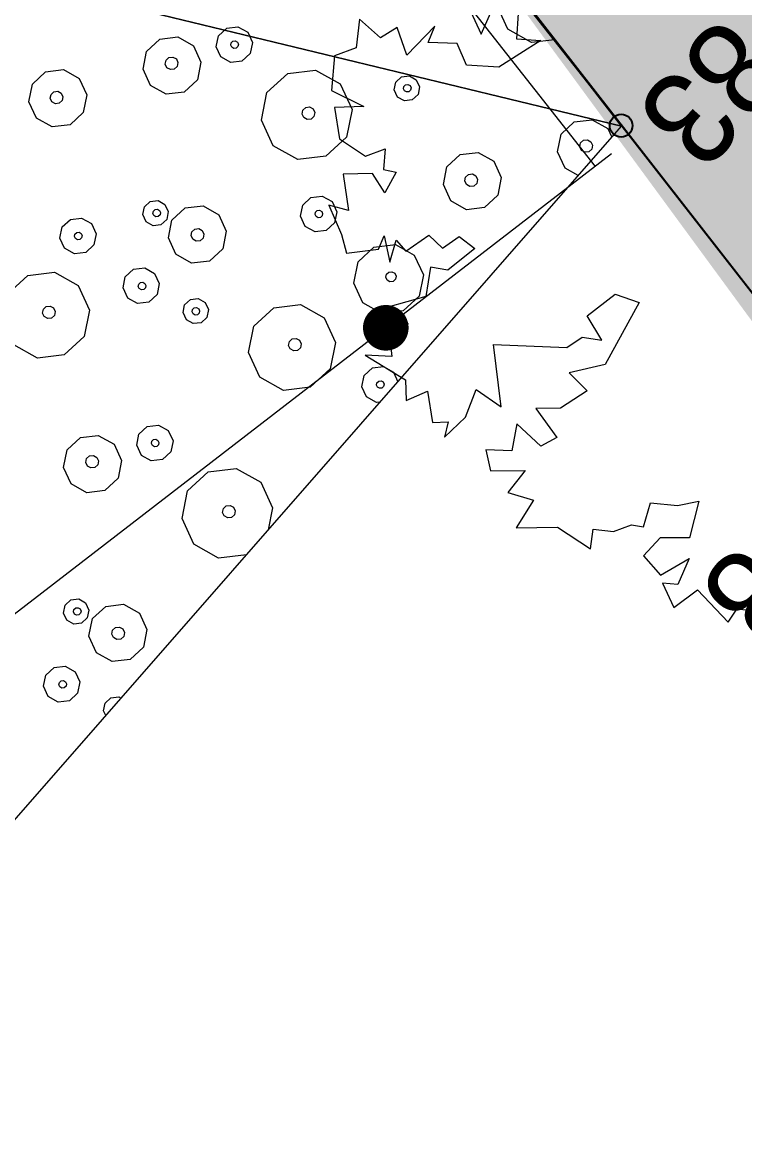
# Model space of a CAD drawing. Header units: metres. Extents: x -2858 to 512, y -1995 to 1252.
# Drawn here: x -443.868 to -440.698, y -177.552 to -172.68 of the extents above; entities that cross this region are included whole.
import ezdxf
from ezdxf.enums import TextEntityAlignment as Align
from ezdxf.lldxf.tags import DXFTag

# ---------------------------------------------------------------- set-up
doc = ezdxf.new("R2010")
doc.units = ezdxf.units.M
doc.header["$PDMODE"] = 33
doc.header["$PDSIZE"] = 0.1
for name, color, linetype in [('Calque commun', 7, 'Continuous'), ('Calque11', 7, 'Continuous'), ('Calque14', 7, 'Continuous'), ('Calque15', 7, 'Continuous'), ('Calque17', 7, 'Continuous'), ('Calque7', 7, 'Continuous'), ('Calque8', 7, 'Continuous')]:
    doc.layers.add(name, color=color, linetype=linetype)
doc.styles.add('Arial12', font='arial.ttf', dxfattribs={"width": 0.9, "height": 0.41584})
tags = doc.linetypes.add('DASHDOT2', pattern=[0.5, 0.25, -0.125, 0, -0.125]).pattern_tags.tags
tags[10:11] = [DXFTag(74, 4), DXFTag(75, 0), DXFTag(340, '0'), DXFTag(46, 1.0), DXFTag(50, 0.0), DXFTag(44, 0.0), DXFTag(45, 0.0)]
tags[8:9] = [DXFTag(74, 4), DXFTag(75, 0), DXFTag(340, '0'), DXFTag(46, 1.0), DXFTag(50, 0.0), DXFTag(44, 0.0), DXFTag(45, 0.0)]
tags[6:7] = [DXFTag(74, 4), DXFTag(75, 0), DXFTag(340, '0'), DXFTag(46, 1.0), DXFTag(50, 0.0), DXFTag(44, 0.0), DXFTag(45, 0.0)]
tags[4:5] = [DXFTag(74, 4), DXFTag(75, 0), DXFTag(340, '0'), DXFTag(46, 1.0), DXFTag(50, 0.0), DXFTag(44, 0.0), DXFTag(45, 0.0)]
tags = doc.linetypes.add('DOT2', pattern=[0.125, 0, -0.125]).pattern_tags.tags
tags[6:7] = [DXFTag(74, 4), DXFTag(75, 0), DXFTag(340, '0'), DXFTag(46, 1.0), DXFTag(50, 0.0), DXFTag(44, 0.0), DXFTag(45, 0.0)]
tags[4:5] = [DXFTag(74, 4), DXFTag(75, 0), DXFTag(340, '0'), DXFTag(46, 1.0), DXFTag(50, 0.0), DXFTag(44, 0.0), DXFTag(45, 0.0)]

# ---------------------------------------------------------------- blocks, each defined once
blk = doc.blocks.new('PointTopo_SPE')
at = {"layer": 'Calque commun', "color": 1, "linetype": 'ByBlock', "lineweight": -2}
blk.add_point((0, 0), dxfattribs=at)
blk = doc.blocks.new('GeoRond')
at = {"linetype": 'Continuous', "ltscale": 2.5, "const_width": 0.499, "flags": 128}
blk.add_lwpolyline([(-0.2505, 0, 1), (0.2505, 0, 1)], format="xyb", close=True, dxfattribs=at)
blk = doc.blocks.new('geometrebondepartleger')
at = {"layer": 'Calque commun', "color": 10, "linetype": 'DASHDOT2', "lineweight": 18, "flags": 128}
blk.add_lwpolyline([(45.2867, 98.0868), (42.9361, 93.8756), (22.4919, 69.3549), (46.896, 54.8213), (60.0219, 76.4824), (130.1549, 64.2531), (145.3143, 148.376), (109.3485, 154.881), (91.263, 130.1164), (87.3779, 124.8321), (86.3313, 123.2789), (83.8109, 118.8118), (74.9183, 102.5858), (72.6157, 98.3586), (63.0649, 85.9136), (45.1583, 97.9611)], close=True, dxfattribs=at)
at = {"layer": 'Calque11', "color": 7, "linetype": 'Continuous', "lineweight": 9}
blk.add_polyline3d([(125.0277, 35.9078, 79), (133.3383, 81.851, 79), (145.3136, 148.3761, 79)], dxfattribs=at)
at = {"layer": 'Calque17', "color": 1, "linetype": 'Continuous', "lineweight": 9}
for points in [[(125.174, 36.6886, 79), (126.5286, 44.1348, 79), (125.0378, 35.9435, 79), (126.4161, 43.4883, 79), (128.681, 56.0642, 79), (129.9759, 63.1341, 79), (132.1933, 75.6042, 79), (133.3383, 81.851, 79), (135.2222, 92.3412, 79), (136.4776, 99.3268, 79), (138.1727, 108.7115, 79), (140.4846, 121.4626, 79), (141.0933, 124.9318, 79)], [(125.3707, 36.6528, 79), (126.7254, 44.0992, 79), (125.2346, 35.9078, 79), (126.6129, 43.4526, 79), (128.8778, 56.0285, 79), (130.1727, 63.0986, 79), (132.3901, 75.5687, 79), (133.5351, 81.8153, 79), (135.4191, 92.3058, 79), (136.6745, 99.2914, 79), (138.3695, 108.676, 79), (140.6815, 121.4274, 79), (141.2903, 124.8972, 79)]]:
    blk.add_polyline3d(points, dxfattribs=at)
at = {"layer": 'Calque7', "color": 1, "linetype": 'Continuous', "lineweight": 9}
blk.add_polyline3d([(141.2008, 124.9129, 79), (146.0805, 124.0046, 79), (151.5015, 122.9015, 79), (157.3363, 121.7891, 79), (165.9825, 119.9858, 79), (155.3815, 121.9588, 79), (170.0435, 119.0562, 79)], dxfattribs=at)
at = {"layer": 'Calque14', "color": 0, "linetype": 'ByBlock', "lineweight": -2}
blk.add_blockref('PointTopo_SPE', (141.0811, 124.8622, 206.8346), dxfattribs=at)
at = {"layer": 'Calque8', "color": 0, "linetype": 'ByBlock', "lineweight": -2, "xscale": 0.1999999959996294, "yscale": 0.1999999959996294, "zscale": 0.1999999959996294, "rotation": 349.4561286796826}
blk.add_blockref('GeoRond', (142.4297, 124.6842, 79), dxfattribs=at)
at = {"layer": 'Calque15', "color": 1, "linetype": 'ByBlock', "lineweight": -2, "style": 'Arial12', "width": 0.9}
for s, p in [('127.68', (140.781, 126.8765, 206.6761)), ('127.83', (139.4031, 125.2744, 206.8346))]:
    blk.add_text(s, height=0.41584, dxfattribs=at).set_placement(p, align=Align.TOP_LEFT)
blk = doc.blocks.new('pattern')
at = {"layer": 'Calque commun', "color": 54, "linetype": 'Continuous', "lineweight": 9}
for p, q in [((72.3212, 113.5151), (72.3396, 113.5576)), ((72.4575, 113.5589), (72.4697, 113.5482)), ((73.1179, 113.5172), (73.2026, 113.5671)), ((73.3433, 113.5687), (73.3474, 113.5683)), ((73.3474, 113.5683), (73.4401, 113.4865)), ((74.185, 113.5672), (74.1827, 113.5779)), ((74.211, 113.5443), (74.185, 113.5672)), ((74.2752, 113.5586), (74.2454, 113.541)), ((74.2841, 113.579), (74.2752, 113.5586)), ((70.8982, 113.5038), (70.9147, 113.5419)), ((70.9981, 113.5023), (71.013, 113.5111)), ((71.013, 113.5111), (71.0302, 113.5095)), ((71.0302, 113.5095), (71.0432, 113.498)), ((71.1386, 113.5444), (71.1531, 113.4795)), ((72.3319, 113.4668), (72.3212, 113.5151)), ((72.3834, 113.5099), (72.3875, 113.5195)), ((72.3856, 113.4998), (72.3834, 113.5099)), ((72.3875, 113.5195), (72.3964, 113.5247)), ((72.3964, 113.5247), (72.4068, 113.5238)), ((72.4068, 113.5238), (72.4146, 113.5169)), ((72.4146, 113.5169), (72.4168, 113.5068)), ((72.4697, 113.5482), (72.4805, 113.4999)), ((73.0688, 113.4037), (73.1179, 113.5172)), ((74.2454, 113.541), (74.211, 113.5443)), ((70.9154, 113.4266), (70.8982, 113.5038)), ((70.9912, 113.4865), (70.9981, 113.5023)), ((70.995, 113.4696), (70.9912, 113.4865)), ((71.008, 113.4581), (70.995, 113.4696)), ((71.0401, 113.4653), (71.0252, 113.4565)), ((71.047, 113.4811), (71.0401, 113.4653)), ((71.0432, 113.498), (71.047, 113.4811)), ((71.1531, 113.4795), (71.1216, 113.407)), ((72.369, 113.4341), (72.3319, 113.4668)), ((72.3934, 113.4929), (72.3856, 113.4998)), ((72.4037, 113.492), (72.3934, 113.4929)), ((72.4127, 113.4972), (72.4037, 113.492)), ((72.4168, 113.5068), (72.4127, 113.4972)), ((72.4805, 113.4999), (72.4608, 113.4545)), ((73.4401, 113.4865), (73.467, 113.3658)), ((73.8511, 113.3891), (73.8826, 113.4617)), ((73.8826, 113.4617), (73.9507, 113.5019)), ((73.9507, 113.5019), (74.0294, 113.4944)), ((74.0294, 113.4944), (74.0887, 113.4421)), ((70.9747, 113.3742), (70.9154, 113.4266)), ((71.0252, 113.4565), (71.008, 113.4581)), ((72.4182, 113.4294), (72.369, 113.4341)), ((72.4608, 113.4545), (72.4182, 113.4294)), ((73.2369, 113.4039), (73.2518, 113.4127)), ((73.2518, 113.4127), (73.269, 113.411)), ((73.269, 113.411), (73.282, 113.3996)), ((74.0887, 113.4421), (74.1059, 113.3649)), ((74.2503, 113.3961), (74.2929, 113.4212)), ((74.2929, 113.4212), (74.3421, 113.4165)), ((74.3421, 113.4165), (74.3791, 113.3838)), ((71.0535, 113.3667), (70.9747, 113.3742)), ((71.1216, 113.407), (71.0535, 113.3667)), ((71.9159, 113.3284), (71.9977, 113.3767)), ((71.9977, 113.3767), (72.0922, 113.3677)), ((72.0922, 113.3677), (72.1633, 113.3049)), ((73.0956, 113.2831), (73.0688, 113.4037)), ((73.23, 113.388), (73.2369, 113.4039)), ((73.2337, 113.3711), (73.23, 113.388)), ((73.2467, 113.3597), (73.2337, 113.3711)), ((73.2788, 113.3668), (73.2639, 113.358)), ((73.2857, 113.3827), (73.2788, 113.3668)), ((73.282, 113.3996), (73.2857, 113.3827)), ((73.467, 113.3658), (73.4178, 113.2524)), ((73.8683, 113.3119), (73.8511, 113.3891)), ((73.9513, 113.3815), (73.9582, 113.3973)), ((73.9551, 113.3646), (73.9513, 113.3815)), ((73.9681, 113.3531), (73.9551, 113.3646)), ((73.9582, 113.3973), (73.9731, 113.4061)), ((73.9731, 113.4061), (73.9903, 113.4045)), ((73.9903, 113.4045), (74.0033, 113.393)), ((74.0071, 113.3761), (74.0002, 113.3603)), ((74.0033, 113.393), (74.0071, 113.3761)), ((74.1059, 113.3649), (74.0745, 113.2923)), ((74.2306, 113.3507), (74.2503, 113.3961)), ((74.2956, 113.358), (74.3046, 113.3633)), ((74.3046, 113.3633), (74.3149, 113.3623)), ((74.3149, 113.3623), (74.3227, 113.3555)), ((74.3791, 113.3838), (74.3899, 113.3355)), ((71.3703, 113.2988), (71.4384, 113.339)), ((71.4384, 113.339), (71.5172, 113.3315)), ((71.5172, 113.3315), (71.5765, 113.2792)), ((71.8781, 113.2413), (71.9159, 113.3284)), ((73.2639, 113.358), (73.2467, 113.3597)), ((73.9853, 113.3515), (73.9681, 113.3531)), ((74.0002, 113.3603), (73.9853, 113.3515)), ((74.2414, 113.3025), (74.2306, 113.3507)), ((74.2915, 113.3485), (74.2956, 113.358)), ((74.2938, 113.3384), (74.2915, 113.3485)), ((74.3016, 113.3315), (74.2938, 113.3384)), ((74.3119, 113.3305), (74.3016, 113.3315)), ((74.3208, 113.3358), (74.3119, 113.3305)), ((74.325, 113.3453), (74.3208, 113.3358)), ((74.3227, 113.3555), (74.325, 113.3453)), ((74.3899, 113.3355), (74.3702, 113.2902)), ((71.3388, 113.2262), (71.3703, 113.2988)), ((71.5765, 113.2792), (71.5937, 113.202)), ((72.1633, 113.3049), (72.184, 113.2122)), ((72.3935, 113.2385), (72.4956, 113.2988)), ((72.4956, 113.2988), (72.6138, 113.2876)), ((72.6138, 113.2876), (72.7027, 113.209)), ((73.1883, 113.2013), (73.0956, 113.2831)), ((73.9276, 113.2596), (73.8683, 113.3119)), ((74.0745, 113.2923), (74.0063, 113.2521)), ((74.2784, 113.2697), (74.2414, 113.3025)), ((74.3277, 113.265), (74.2784, 113.2697)), ((74.3702, 113.2902), (74.3277, 113.265)), ((71.356, 113.149), (71.3388, 113.2262)), ((71.4392, 113.2104), (71.4461, 113.2263)), ((71.4461, 113.2263), (71.461, 113.2351)), ((71.461, 113.2351), (71.4782, 113.2334)), ((71.4782, 113.2334), (71.4912, 113.222)), ((71.4912, 113.222), (71.495, 113.2051)), ((71.8988, 113.1487), (71.8781, 113.2413)), ((71.9944, 113.23), (71.9999, 113.2427)), ((71.9974, 113.2165), (71.9944, 113.23)), ((72.0078, 113.2073), (71.9974, 113.2165)), ((71.9999, 113.2427), (72.0118, 113.2497)), ((72.0118, 113.2497), (72.0256, 113.2484)), ((72.0256, 113.2484), (72.036, 113.2393)), ((72.039, 113.2257), (72.0335, 113.213)), ((72.036, 113.2393), (72.039, 113.2257)), ((72.3462, 113.1296), (72.3935, 113.2385)), ((73.4178, 113.2524), (73.3113, 113.1896)), ((74.0063, 113.2521), (73.9276, 113.2596)), ((73.9889, 113.2152), (74.0187, 113.2328)), ((74.0187, 113.2328), (74.0531, 113.2296)), ((74.0531, 113.2296), (74.0791, 113.2066)), ((71.443, 113.1935), (71.4392, 113.2104)), ((71.456, 113.1821), (71.443, 113.1935)), ((71.4732, 113.1804), (71.456, 113.1821)), ((71.4881, 113.1892), (71.4732, 113.1804)), ((71.495, 113.2051), (71.4881, 113.1892)), ((71.5937, 113.202), (71.5622, 113.1294)), ((72.0215, 113.206), (72.0078, 113.2073)), ((72.0335, 113.213), (72.0215, 113.206)), ((72.184, 113.2122), (72.1462, 113.1251)), ((72.7027, 113.209), (72.7285, 113.0932)), ((73.3113, 113.1896), (73.1883, 113.2013)), ((73.9751, 113.1835), (73.9889, 113.2152)), ((73.9826, 113.1497), (73.9751, 113.1835)), ((74.0108, 113.1831), (74.0149, 113.1926)), ((74.013, 113.173), (74.0108, 113.1831)), ((74.0208, 113.1661), (74.013, 113.173)), ((74.0149, 113.1926), (74.0238, 113.1979)), ((74.0238, 113.1979), (74.0342, 113.1969)), ((74.0401, 113.1704), (74.0311, 113.1651)), ((74.0342, 113.1969), (74.042, 113.1901)), ((74.0442, 113.1799), (74.0401, 113.1704)), ((74.042, 113.1901), (74.0442, 113.1799)), ((74.0866, 113.1729), (74.0728, 113.1411)), ((74.0791, 113.2066), (74.0866, 113.1729)), ((71.4153, 113.0967), (71.356, 113.149)), ((71.5622, 113.1294), (71.4941, 113.0892)), ((71.9699, 113.0859), (71.8988, 113.1487)), ((72.1462, 113.1251), (72.0645, 113.0769)), ((72.372, 113.0138), (72.3462, 113.1296)), ((72.4915, 113.1154), (72.4984, 113.1313)), ((72.4984, 113.1313), (72.5133, 113.1401)), ((72.5133, 113.1401), (72.5305, 113.1385)), ((72.5305, 113.1385), (72.5435, 113.127)), ((72.5435, 113.127), (72.5473, 113.1101)), ((74.0086, 113.1268), (73.9826, 113.1497)), ((74.043, 113.1235), (74.0086, 113.1268)), ((74.0311, 113.1651), (74.0208, 113.1661)), ((74.0728, 113.1411), (74.043, 113.1235)), ((71.4941, 113.0892), (71.4153, 113.0967)), ((72.0645, 113.0769), (71.9699, 113.0859)), ((72.4953, 113.0985), (72.4915, 113.1154)), ((72.5083, 113.0871), (72.4953, 113.0985)), ((72.5255, 113.0854), (72.5083, 113.0871)), ((72.5404, 113.0942), (72.5255, 113.0854)), ((72.5473, 113.1101), (72.5404, 113.0942)), ((72.7285, 113.0932), (72.6813, 112.9844)), ((70.7646, 113.0693), (70.8411, 113.0018)), ((73.1903, 112.9956), (73.2329, 113.0207)), ((73.2329, 113.0207), (73.2821, 113.016)), ((70.8411, 113.0018), (70.8669, 112.886)), ((72.461, 112.9353), (72.372, 113.0138)), ((72.6813, 112.9844), (72.5791, 112.924)), ((73.1707, 112.9502), (73.1903, 112.9956)), ((73.2821, 113.016), (73.3192, 112.9833)), ((73.3192, 112.9833), (73.3299, 112.9351)), ((72.5791, 112.924), (72.461, 112.9353)), ((73.1814, 112.902), (73.1707, 112.9502)), ((73.2328, 112.9451), (73.237, 112.9546)), ((73.2351, 112.935), (73.2328, 112.9451)), ((73.2429, 112.9281), (73.2351, 112.935)), ((73.237, 112.9546), (73.2459, 112.9599)), ((73.2532, 112.9271), (73.2429, 112.9281)), ((73.2459, 112.9599), (73.2563, 112.9589)), ((73.2622, 112.9324), (73.2532, 112.9271)), ((73.2563, 112.9589), (73.264, 112.9521)), ((73.2663, 112.9419), (73.2622, 112.9324)), ((73.264, 112.9521), (73.2663, 112.9419)), ((73.3299, 112.9351), (73.3103, 112.8897)), ((73.4054, 112.8852), (73.4735, 112.9254)), ((73.4735, 112.9254), (73.5523, 112.9179)), ((70.8669, 112.886), (70.8197, 112.7771)), ((71.9638, 112.8611), (72.0064, 112.8863)), ((72.0064, 112.8863), (72.0556, 112.8816)), ((72.0556, 112.8816), (72.0927, 112.8489)), ((73.2185, 112.8692), (73.1814, 112.902)), ((73.3103, 112.8897), (73.2677, 112.8646)), ((73.3739, 112.8127), (73.4054, 112.8852)), ((73.5523, 112.9179), (73.6116, 112.8656)), ((71.9441, 112.8158), (71.9638, 112.8611)), ((72.0927, 112.8489), (72.1034, 112.8006)), ((73.2677, 112.8646), (73.2185, 112.8692)), ((73.6116, 112.8656), (73.6288, 112.7884)), ((71.313, 112.7663), (71.3429, 112.7839)), ((71.3429, 112.7839), (71.3773, 112.7806)), ((71.3773, 112.7806), (71.4033, 112.7577)), ((71.9549, 112.7675), (71.9441, 112.8158)), ((72.0063, 112.8107), (72.0105, 112.8202)), ((72.0086, 112.8005), (72.0063, 112.8107)), ((72.0164, 112.7937), (72.0086, 112.8005)), ((72.0105, 112.8202), (72.0194, 112.8255)), ((72.0267, 112.7927), (72.0164, 112.7937)), ((72.0194, 112.8255), (72.0297, 112.8245)), ((72.0356, 112.7979), (72.0267, 112.7927)), ((72.0297, 112.8245), (72.0375, 112.8176)), ((72.0398, 112.8075), (72.0356, 112.7979)), ((72.0375, 112.8176), (72.0398, 112.8075)), ((72.1034, 112.8006), (72.0837, 112.7552)), ((73.3911, 112.7354), (73.3739, 112.8127)), ((73.4669, 112.7953), (73.4738, 112.8112)), ((73.4707, 112.7784), (73.4669, 112.7953)), ((73.4836, 112.7669), (73.4707, 112.7784)), ((73.4738, 112.8112), (73.4887, 112.82)), ((73.4887, 112.82), (73.5059, 112.8183)), ((73.5059, 112.8183), (73.5189, 112.8069)), ((73.5227, 112.79), (73.5158, 112.7741)), ((73.5189, 112.8069), (73.5227, 112.79)), ((73.6288, 112.7884), (73.5973, 112.7158)), ((71.2993, 112.7346), (71.313, 112.7663)), ((71.3068, 112.7008), (71.2993, 112.7346)), ((71.3371, 112.7317), (71.3412, 112.7412)), ((71.3393, 112.7216), (71.3371, 112.7317)), ((71.3412, 112.7412), (71.3501, 112.7465)), ((71.3501, 112.7465), (71.3605, 112.7455)), ((71.3605, 112.7455), (71.3682, 112.7386)), ((71.3705, 112.7285), (71.3664, 112.719)), ((71.3682, 112.7386), (71.3705, 112.7285)), ((71.4033, 112.7577), (71.4108, 112.7239)), ((71.9919, 112.7348), (71.9549, 112.7675)), ((72.0412, 112.7301), (71.9919, 112.7348)), ((72.0837, 112.7552), (72.0412, 112.7301)), ((72.6581, 112.7276), (72.6879, 112.7452)), ((72.6879, 112.7452), (72.7224, 112.7419)), ((72.7224, 112.7419), (72.7483, 112.719)), ((73.4504, 112.6831), (73.3911, 112.7354)), ((73.5009, 112.7653), (73.4836, 112.7669)), ((73.5158, 112.7741), (73.5009, 112.7653)), ((71.3327, 112.6779), (71.3068, 112.7008)), ((71.3471, 112.7147), (71.3393, 112.7216)), ((71.3574, 112.7137), (71.3471, 112.7147)), ((71.3664, 112.719), (71.3574, 112.7137)), ((71.397, 112.6922), (71.3672, 112.6746)), ((71.4108, 112.7239), (71.397, 112.6922)), ((72.6443, 112.6958), (72.6581, 112.7276)), ((72.6519, 112.662), (72.6443, 112.6958)), ((72.6838, 112.6931), (72.6879, 112.7026)), ((72.686, 112.6829), (72.6838, 112.6931)), ((72.6938, 112.6761), (72.686, 112.6829)), ((72.6879, 112.7026), (72.6969, 112.7079)), ((72.6969, 112.7079), (72.7072, 112.7069)), ((72.7131, 112.6804), (72.7042, 112.6751)), ((72.7072, 112.7069), (72.715, 112.7)), ((72.7172, 112.6899), (72.7131, 112.6804)), ((72.715, 112.7), (72.7172, 112.6899)), ((72.7558, 112.6852), (72.7421, 112.6534)), ((72.7483, 112.719), (72.7558, 112.6852)), ((73.5292, 112.6756), (73.4504, 112.6831)), ((73.5973, 112.7158), (73.5292, 112.6756)), ((71.3672, 112.6746), (71.3327, 112.6779)), ((71.5848, 112.612), (71.6912, 112.6748)), ((71.6912, 112.6748), (71.8142, 112.6631)), ((71.8142, 112.6631), (71.9069, 112.5813)), ((72.6778, 112.6391), (72.6519, 112.662)), ((72.7123, 112.6358), (72.6778, 112.6391)), ((72.7042, 112.6751), (72.6938, 112.6761)), ((72.7421, 112.6534), (72.7123, 112.6358)), ((71.5356, 112.4986), (71.5848, 112.612)), ((72.3494, 112.5565), (72.4175, 112.5967)), ((72.4175, 112.5967), (72.4963, 112.5892)), ((72.4963, 112.5892), (72.5556, 112.5369)), ((71.9069, 112.5813), (71.9338, 112.4606)), ((72.3179, 112.4839), (72.3494, 112.5565)), ((72.5556, 112.5369), (72.5728, 112.4597)), ((71.5625, 112.3779), (71.5356, 112.4986)), ((71.6968, 112.4828), (71.7037, 112.4987)), ((71.7037, 112.4987), (71.7186, 112.5075)), ((71.7186, 112.5075), (71.7358, 112.5059)), ((71.7358, 112.5059), (71.7488, 112.4944)), ((71.7488, 112.4944), (71.7525, 112.4775)), ((72.4181, 112.4763), (72.425, 112.4921)), ((72.425, 112.4921), (72.4399, 112.5009)), ((72.4399, 112.5009), (72.4572, 112.4993)), ((72.4572, 112.4993), (72.4701, 112.4878)), ((72.4701, 112.4878), (72.4739, 112.4709)), ((72.6974, 112.4455), (72.7171, 112.4909)), ((72.7171, 112.4909), (72.7597, 112.516)), ((72.7597, 112.516), (72.8089, 112.5113)), ((72.8089, 112.5113), (72.846, 112.4786)), ((71.7006, 112.4659), (71.6968, 112.4828)), ((71.7135, 112.4545), (71.7006, 112.4659)), ((71.7308, 112.4528), (71.7135, 112.4545)), ((71.7457, 112.4616), (71.7308, 112.4528)), ((71.7525, 112.4775), (71.7457, 112.4616)), ((71.9338, 112.4606), (71.8846, 112.3472)), ((72.3351, 112.4067), (72.3179, 112.4839)), ((72.4219, 112.4594), (72.4181, 112.4763)), ((72.4349, 112.4479), (72.4219, 112.4594)), ((72.4521, 112.4463), (72.4349, 112.4479)), ((72.467, 112.4551), (72.4521, 112.4463)), ((72.4739, 112.4709), (72.467, 112.4551)), ((72.5728, 112.4597), (72.5413, 112.3871)), ((72.7082, 112.3973), (72.6974, 112.4455)), ((72.7583, 112.4433), (72.7625, 112.4529)), ((72.7606, 112.4332), (72.7583, 112.4433)), ((72.7625, 112.4529), (72.7714, 112.4581)), ((72.7714, 112.4581), (72.7817, 112.4571)), ((72.7817, 112.4571), (72.7895, 112.4503)), ((72.7918, 112.4401), (72.7877, 112.4306)), ((72.7895, 112.4503), (72.7918, 112.4401)), ((72.846, 112.4786), (72.8567, 112.4304)), ((72.3944, 112.3544), (72.3351, 112.4067)), ((72.7453, 112.3645), (72.7082, 112.3973)), ((72.7684, 112.4263), (72.7606, 112.4332)), ((72.7787, 112.4253), (72.7684, 112.4263)), ((72.7877, 112.4306), (72.7787, 112.4253)), ((72.8567, 112.4304), (72.837, 112.385)), ((73.0075, 112.3401), (73.1097, 112.4004)), ((73.1097, 112.4004), (73.2278, 112.3892)), ((73.2278, 112.3892), (73.3168, 112.3106)), ((71.6551, 112.2961), (71.5625, 112.3779)), ((71.8846, 112.3472), (71.7782, 112.2844)), ((72.4732, 112.3469), (72.3944, 112.3544)), ((72.5413, 112.3871), (72.4732, 112.3469)), ((72.7945, 112.3598), (72.7453, 112.3645)), ((72.837, 112.385), (72.7945, 112.3598)), ((72.9603, 112.2312), (73.0075, 112.3401)), ((71.7782, 112.2844), (71.6551, 112.2961)), ((72.4419, 112.2783), (72.4557, 112.3101)), ((72.4557, 112.3101), (72.4855, 112.3276)), ((72.4817, 112.2874), (72.4907, 112.2927)), ((72.4855, 112.3276), (72.52, 112.3244)), ((72.4907, 112.2927), (72.501, 112.2917)), ((72.501, 112.2917), (72.5088, 112.2849)), ((72.52, 112.3244), (72.5459, 112.3015)), ((72.5459, 112.3015), (72.5534, 112.2677)), ((73.3168, 112.3106), (73.3426, 112.1948)), ((72.4495, 112.2445), (72.4419, 112.2783)), ((72.4754, 112.2216), (72.4495, 112.2445)), ((72.4776, 112.2779), (72.4817, 112.2874)), ((72.4799, 112.2678), (72.4776, 112.2779)), ((72.4876, 112.2609), (72.4799, 112.2678)), ((72.498, 112.2599), (72.4876, 112.2609)), ((72.5069, 112.2652), (72.498, 112.2599)), ((72.511, 112.2747), (72.5069, 112.2652)), ((72.5088, 112.2849), (72.511, 112.2747)), ((72.5534, 112.2677), (72.5397, 112.2359)), ((73.1124, 112.2329), (73.1274, 112.2417)), ((73.1274, 112.2417), (73.1446, 112.24)), ((72.5099, 112.2183), (72.4754, 112.2216)), ((72.5397, 112.2359), (72.5099, 112.2183)), ((72.9861, 112.1154), (72.9603, 112.2312)), ((73.1056, 112.217), (73.1124, 112.2329)), ((73.1093, 112.2001), (73.1056, 112.217)), ((73.1223, 112.1887), (73.1093, 112.2001)), ((73.1544, 112.1958), (73.1395, 112.187)), ((73.1446, 112.24), (73.1576, 112.2286)), ((73.1613, 112.2117), (73.1544, 112.1958)), ((73.1576, 112.2286), (73.1613, 112.2117)), ((72.739, 112.139), (72.7816, 112.1642)), ((72.7816, 112.1642), (72.8308, 112.1595)), ((72.8308, 112.1595), (72.8679, 112.1268)), ((73.1395, 112.187), (73.1223, 112.1887)), ((71.6572, 112.0904), (71.6997, 112.1155)), ((71.6997, 112.1155), (71.7489, 112.1108)), ((71.7489, 112.1108), (71.786, 112.0781)), ((72.7194, 112.0937), (72.739, 112.139)), ((72.7816, 112.0886), (72.7857, 112.0981)), ((72.7857, 112.0981), (72.7946, 112.1034)), ((72.7946, 112.1034), (72.805, 112.1024)), ((72.805, 112.1024), (72.8128, 112.0955)), ((72.8128, 112.0955), (72.815, 112.0854)), ((72.8679, 112.1268), (72.8786, 112.0785)), ((73.075, 112.0369), (72.9861, 112.1154)), ((71.6375, 112.045), (71.6572, 112.0904)), ((71.6997, 112.0399), (71.7038, 112.0494)), ((71.7038, 112.0494), (71.7127, 112.0547)), ((71.7127, 112.0547), (71.7231, 112.0537)), ((71.7231, 112.0537), (71.7309, 112.0469)), ((71.7309, 112.0469), (71.7331, 112.0367)), ((71.786, 112.0781), (71.7968, 112.0299)), ((72.7301, 112.0454), (72.7194, 112.0937)), ((72.7838, 112.0784), (72.7816, 112.0886)), ((72.7916, 112.0715), (72.7838, 112.0784)), ((72.8019, 112.0706), (72.7916, 112.0715)), ((72.8109, 112.0758), (72.8019, 112.0706)), ((72.815, 112.0854), (72.8109, 112.0758)), ((72.8786, 112.0785), (72.859, 112.0331)), ((71.6482, 111.9968), (71.6375, 112.045)), ((71.7019, 112.0298), (71.6997, 112.0399)), ((71.7097, 112.0229), (71.7019, 112.0298)), ((71.7201, 112.0219), (71.7097, 112.0229)), ((71.729, 112.0272), (71.7201, 112.0219)), ((71.7331, 112.0367), (71.729, 112.0272)), ((71.7968, 112.0299), (71.7771, 111.9845)), ((71.8722, 111.98), (71.9403, 112.0203)), ((71.9403, 112.0203), (72.0191, 112.0127)), ((72.0191, 112.0127), (72.0784, 111.9604)), ((72.7672, 112.0127), (72.7301, 112.0454)), ((72.8164, 112.008), (72.7672, 112.0127)), ((72.859, 112.0331), (72.8164, 112.008)), ((73.1932, 112.0256), (73.075, 112.0369)), ((71.6853, 111.9641), (71.6482, 111.9968)), ((71.7345, 111.9594), (71.6853, 111.9641)), ((71.7771, 111.9845), (71.7345, 111.9594)), ((71.8407, 111.9075), (71.8722, 111.98)), ((72.0784, 111.9604), (72.0956, 111.8832)), ((71.8579, 111.8302), (71.8407, 111.9075)), ((71.9337, 111.8901), (71.9406, 111.906)), ((71.9406, 111.906), (71.9555, 111.9148)), ((71.9555, 111.9148), (71.9727, 111.9131)), ((71.9727, 111.9131), (71.9857, 111.9017)), ((71.9857, 111.9017), (71.9895, 111.8848)), ((71.9375, 111.8732), (71.9337, 111.8901)), ((71.9505, 111.8617), (71.9375, 111.8732)), ((71.9677, 111.8601), (71.9505, 111.8617)), ((71.9826, 111.8689), (71.9677, 111.8601)), ((71.9895, 111.8848), (71.9826, 111.8689)), ((72.0956, 111.8832), (72.0641, 111.8106)), ((71.9172, 111.7779), (71.8579, 111.8302)), ((72.0641, 111.8106), (71.996, 111.7704)), ((71.996, 111.7704), (71.9172, 111.7779)), ((72.3128, 111.7025), (72.3809, 111.7427)), ((72.3809, 111.7427), (72.4597, 111.7352)), ((72.4597, 111.7352), (72.519, 111.6828)), ((72.2813, 111.6299), (72.3128, 111.7025)), ((72.519, 111.6828), (72.5362, 111.6056)), ((72.2985, 111.5527), (72.2813, 111.6299)), ((72.3817, 111.614), (72.3886, 111.6299)), ((72.3855, 111.5971), (72.3817, 111.614)), ((72.3886, 111.6299), (72.4035, 111.6387)), ((72.4035, 111.6387), (72.4207, 111.6371)), ((72.4207, 111.6371), (72.4337, 111.6256)), ((72.4375, 111.6087), (72.4306, 111.5928)), ((72.4337, 111.6256), (72.4375, 111.6087)), ((72.3985, 111.5857), (72.3855, 111.5971)), ((72.4157, 111.5841), (72.3985, 111.5857)), ((72.4306, 111.5928), (72.4157, 111.5841)), ((72.5362, 111.6056), (72.5047, 111.533)), ((72.3578, 111.5003), (72.2985, 111.5527)), ((72.5047, 111.533), (72.4366, 111.4928)), ((72.4366, 111.4928), (72.3578, 111.5003))]:
    blk.add_line(p, q, dxfattribs=at)
at = {"layer": 'Calque commun', "color": 7, "linetype": 'Continuous', "lineweight": 9}
mesh = blk.add_polyface(dxfattribs=at)
corners = [(70.8497, 113.5412), (53.8349, 19.1692), (74.7282, 106.3237), (76.0435, 113.5984), (74.769, 106.1763), (58.8077, 18.2701), (114.1703, 105.207), (114.1703, 98.5387)]
mesh.append_faces([[corners[k] for k in face] for face in [(3, 4, 6)]], dxfattribs={"vtx0": -1, "vtx1": -1, "color": 7})
mesh.append_faces([[corners[k] for k in face] for face in [(3, 2, 4)]], dxfattribs={"vtx0": -1, "vtx2": -1, "color": 7})
mesh.append_faces([[corners[k] for k in face] for face in [(5, 2, 1)]], dxfattribs={"vtx1": -1, "color": 7})
mesh.append_faces([[corners[k] for k in face] for face in [(0, 1, 2), (3, 0, 2)]], dxfattribs={"vtx1": -1, "vtx2": -1, "color": 7})
mesh.append_faces([[corners[k] for k in face] for face in [(4, 7, 6)]], dxfattribs={"vtx2": -1, "color": 7})
blk = doc.blocks.new('arb5')
at = {"layer": 'Calque commun', "color": 0, "linetype": 'ByBlock', "lineweight": -2}
for p, q in [((1.0662, 0.8922), (1.0486, 0.914)), ((1.0839, 0.8952), (1.0662, 0.8922)), ((1.0804, 0.844), (1.0839, 0.8952)), ((1.1139, 0.8378), (1.0804, 0.844)), ((1.1018, 0.8092), (1.1139, 0.8378)), ((1.0605, 0.8126), (1.0912, 0.823)), ((1.0912, 0.823), (1.1018, 0.8092)), ((1.097, 0.8013), (1.0605, 0.8126)), ((1.0041, 0.7764), (1.0426, 0.797)), ((1.0426, 0.797), (1.0652, 0.772)), ((1.0936, 0.7718), (1.097, 0.8013)), ((1.0246, 0.7616), (1.0041, 0.7764)), ((1.0652, 0.772), (1.0936, 0.7718)), ((1.0432, 0.7367), (1.0246, 0.7616)), ((1.069, 0.7495), (1.0432, 0.7367)), ((1.0767, 0.7376), (1.069, 0.7495)), ((1.0964, 0.7276), (1.0767, 0.7376)), ((1.11, 0.7086), (1.0964, 0.7276)), ((1.1287, 0.7214), (1.11, 0.7086)), ((1.1362, 0.6768), (1.1287, 0.7214)), ((1.1686, 0.6422), (1.1362, 0.6768)), ((1.1319, 0.6355), (1.1686, 0.6422)), ((1.1455, 0.6078), (1.1319, 0.6355)), ((1.0526, 0.5663), (1.0608, 0.6065)), ((1.0608, 0.6065), (1.0804, 0.5996)), ((1.1131, 0.6053), (1.1455, 0.6078)), ((1.1405, 0.5763), (1.1131, 0.6053)), ((0.8823, 0.5716), (0.9613, 0.5907)), ((0.9613, 0.5907), (0.9965, 0.5668)), ((0.9965, 0.5668), (0.9976, 0.5963)), ((0.9976, 0.5963), (1.033, 0.587)), ((1.0804, 0.5996), (1.0801, 0.5622)), ((1.033, 0.587), (1.0526, 0.5663)), ((1.0801, 0.5622), (1.107, 0.5786)), ((1.107, 0.5786), (1.1265, 0.5559)), ((1.1265, 0.5559), (1.1405, 0.5763)), ((0.8939, 0.5448), (0.8823, 0.5716)), ((0.9434, 0.5692), (0.9341, 0.5377)), ((0.9559, 0.5502), (0.9434, 0.5692)), ((0.9767, 0.5453), (0.9559, 0.5502)), ((0.9341, 0.5377), (0.8939, 0.5448)), ((1.0313, 0.4806), (0.9767, 0.5453)), ((1.0779, 0.5354), (1.0313, 0.4806)), ((1.0827, 0.5008), (1.0779, 0.5354)), ((1.1143, 0.5135), (1.0827, 0.5008)), ((1.1478, 0.5112), (1.1143, 0.5135)), ((1.132, 0.5023), (1.1478, 0.5112)), ((1.1446, 0.4896), (1.132, 0.5023)), ((1.1218, 0.461), (1.1446, 0.4896)), ((1.1462, 0.4502), (1.1218, 0.461)), ((1.1295, 0.4334), (1.1462, 0.4502)), ((1.1397, 0.3801), (1.1295, 0.4334)), ((1.1015, 0.3824), (1.1202, 0.4039)), ((1.1202, 0.4039), (1.1397, 0.3801)), ((0.9644, 0.3905), (1.0038, 0.3843)), ((0.9662, 0.3677), (0.9644, 0.3905)), ((1.0038, 0.3843), (1.0146, 0.3673)), ((1.0146, 0.3673), (1.0432, 0.386)), ((1.0432, 0.386), (1.0816, 0.362)), ((1.0799, 0.3924), (1.1015, 0.3824)), ((1.0816, 0.362), (1.0799, 0.3924)), ((0.989, 0.3627), (0.9662, 0.3677)), ((0.9888, 0.3411), (0.989, 0.3627)), ((1.0203, 0.3338), (0.9888, 0.3411)), ((1.0182, 0.3172), (1.0203, 0.3338)), ((1.0419, 0.3288), (1.0182, 0.3172)), ((1.024, 0.3034), (1.0419, 0.3288)), ((1.0398, 0.3091), (1.024, 0.3034)), ((1.068, 0.2853), (1.0398, 0.3091)), ((0.737, 0.2848), (0.792, 0.2698)), ((0.7545, 0.263), (0.737, 0.2848)), ((1.0561, 0.2665), (1.068, 0.2853)), ((0.792, 0.2698), (0.8154, 0.2409)), ((0.9606, 0.2645), (0.9871, 0.271)), ((0.9871, 0.271), (0.9802, 0.2454)), ((0.7316, 0.2446), (0.7545, 0.263)), ((0.9684, 0.2514), (0.9606, 0.2645)), ((1.0411, 0.2331), (1.0561, 0.2665)), ((0.9494, 0.237), (0.9684, 0.2514)), ((0.9802, 0.2454), (1.0036, 0.2208)), ((1.0036, 0.2208), (1.0303, 0.254)), ((1.0303, 0.254), (1.0411, 0.2331)), ((0.8154, 0.2409), (0.8045, 0.2164)), ((0.971, 0.2258), (0.9494, 0.237)), ((0.7779, 0.2293), (0.7404, 0.217)), ((0.7547, 0.1743), (0.7779, 0.2293)), ((0.9766, 0.1903), (0.971, 0.2258)), ((0.8045, 0.2164), (0.826, 0.1907)), ((0.826, 0.1907), (0.8071, 0.1838)), ((0.8071, 0.1838), (0.8535, 0.1826)), ((0.8535, 0.1826), (0.8375, 0.1531)), ((0.9304, 0.1859), (0.9539, 0.162)), ((0.9419, 0.1464), (0.9304, 0.1859)), ((0.9539, 0.162), (0.9766, 0.1903)), ((0.8375, 0.1531), (0.8592, 0.147)), ((0.8592, 0.147), (0.8597, 0.1144)), ((0.9102, 0.1219), (0.9419, 0.1464)), ((0.8597, 0.1144), (0.8866, 0.1339)), ((0.8866, 0.1339), (0.9102, 0.1219))]:
    blk.add_line(p, q, dxfattribs=at)

msp = doc.modelspace()

# ---------------------------------------------------------------- linework, layer by layer
at = {"layer": 'Calque commun', "color": 71, "linetype": 'Continuous', "lineweight": 9, "true_color": 0xb1e292}
msp.add_trace([(-440.3576, -174.4114), (-438.7131, -173.092), (-442.2768, -171.7981), (-440.6091, -170.5662)], dxfattribs=at)

# ---------------------------------------------------------------- block references
at = {"layer": 'Calque commun', "color": 0, "linetype": 'ByBlock', "lineweight": -2, "rotation": 228.1617603435354}
for name, p in [('geometrebondepartleger', (-440.1616, 15.2632)), ('pattern', (-478.5712, -44.6144))]:
    msp.add_blockref(name, p, dxfattribs=at)
at = {"layer": 'Calque commun', "color": 64, "linetype": 'DOT2', "lineweight": 18, "xscale": 3.81469721371369, "yscale": 3.814696974833699, "zscale": 3.814697265625, "rotation": 227.4939527206938}
msp.add_blockref('arb5', (-440.4946, -169.9539), dxfattribs=at)

doc.saveas('drawing.dxf')
